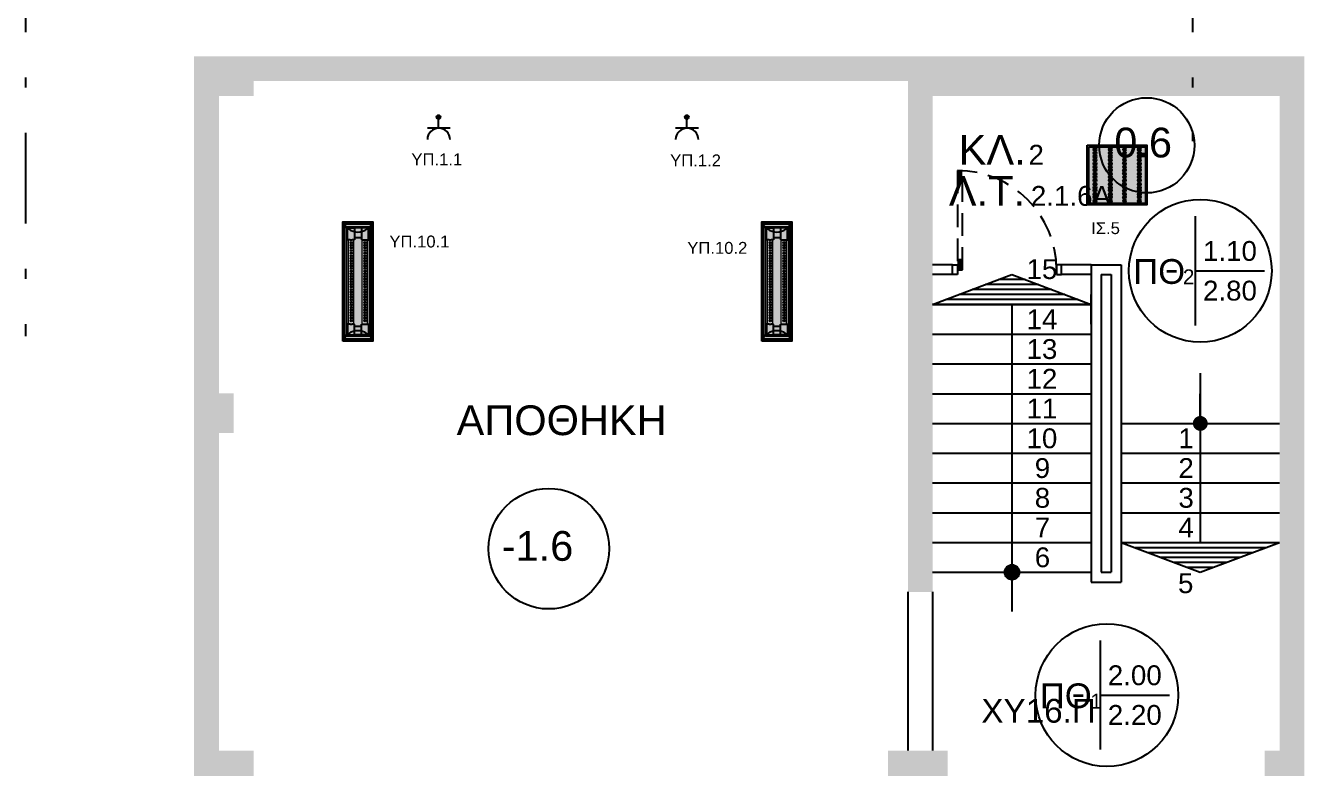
# Model space of a CAD drawing. Header units: metres. Extents: x 0 to 132, y -109 to 310.
# Drawn here: x 20.32 to 33.22, y -50.95 to -43.46 of the extents above; entities that cross this region are included whole.
import ezdxf
from ezdxf.enums import TextEntityAlignment as Align

# ---------------------------------------------------------------- set-up
doc = ezdxf.new("R2010")
doc.units = ezdxf.units.M
doc.header["$LTSCALE"] = 0.036
doc.linetypes.add('DASHDOTX2', pattern=[50.8, 25.4, -12.7, 0, -12.7])
doc.linetypes.add('HIDDEN', pattern=[9.525, 6.35, -3.175])
doc.layers.get('0').update_dxf_attribs({"color": 252})
for name, color, linetype in [('arxitektonika', 254, 'Continuous'), ('electext', 20, 'Continuous'), ('HLEK-SYMBOL', 3, 'Continuous'), ('HLEK_FL001_SYMBOLS', 230, 'Continuous'), ('mihanologika text', 20, 'Continuous'), ('Parathira', 252, 'Continuous')]:
    doc.layers.add(name, color=color, linetype=linetype)
doc.styles.add('COMU-N', font='arial.ttf')
doc.styles.get("Standard").update_dxf_attribs({"font": 'arial.ttf'})

# ---------------------------------------------------------------- blocks, each defined once
blk = doc.blocks.new('A$C5A466209')
at = {"layer": 'Parathira', "linetype": 'HIDDEN'}
for p, q in [((0.05, 1.05), (0.05, 0.05)), ((0.06, 0.95), (0.06, 1.05)), ((0.07, 0.95), (0.07, 1.05)), ((0.08, 0.95), (0.08, 1.05)), ((0.09, 0.95), (0.09, 1.049)), ((0.1, 0.05), (0.1, 1.049)), ((0.1, 0.95), (0.05, 0.95)), ((0.1, 0.15), (0.05, 0.15)), ((0.06, 0.05), (0.06, 0.15)), ((0.07, 0.05), (0.07, 0.15)), ((0.08, 0.05), (0.08, 0.15)), ((0.09, 0.05), (0.09, 0.15)), ((0, 0.1), (0.05, 0.1)), ((0.05, 0), (0, 0)), ((0.05, 0.1), (0.05, 0)), ((0.05, 0.05), (0.1, 0.05)), ((1.1, 0.1), (1.05, 0.1)), ((1.05, 0.1), (1.05, 0)), ((1.05, 0), (1.1, 0))]:
    blk.add_line(p, q, dxfattribs=at)
blk.add_arc((0.05, 0.05), 1, 0, 90, dxfattribs=at)
blk = doc.blocks.new('gJ6_a14')
at = {"linetype": 'Continuous'}
for p, q in [((-0.1176, 0.1119), (0.113, 0.1119)), ((0, 0.1119), (0, 0))]:
    blk.add_line(p, q, dxfattribs=at)
blk.add_arc((-0.0023, 0.2279), 0.1153, 180, 358.95657, dxfattribs=at)
blk = doc.blocks.new('*X789')
at = {"color": 0}
for p, q in [((15.598, 2.587), (15.737, 2.727)), ((15.598, 2.622), (15.702, 2.727)), ((15.601, 2.607), (15.609, 2.616)), ((15.604, 2.646), (15.605, 2.647)), ((15.605, 2.559), (15.765, 2.719)), ((15.605, 2.577), (15.614, 2.585)), ((15.609, 2.652), (15.618, 2.66)), ((15.611, 2.547), (15.618, 2.554)), ((15.614, 2.621), (15.623, 2.63)), ((15.617, 2.536), (15.789, 2.707)), ((15.618, 2.59), (15.627, 2.599)), ((15.623, 2.665), (15.631, 2.674)), ((15.623, 2.559), (15.631, 2.568)), ((15.627, 2.634), (15.636, 2.643)), ((15.627, 2.528), (15.636, 2.537)), ((15.631, 2.603), (15.64, 2.612)), ((15.633, 2.516), (15.808, 2.691)), ((15.636, 2.678), (15.645, 2.687)), ((15.636, 2.572), (15.645, 2.581)), ((15.64, 2.647), (15.649, 2.656)), ((15.64, 2.541), (15.649, 2.55)), ((15.645, 2.616), (15.654, 2.625)), ((15.645, 2.51), (15.654, 2.519)), ((15.649, 2.691), (15.658, 2.7)), ((15.649, 2.585), (15.658, 2.594)), ((15.653, 2.501), (15.824, 2.672)), ((15.654, 2.66), (15.662, 2.669)), ((15.654, 2.554), (15.662, 2.563)), ((15.658, 2.63), (15.667, 2.638)), ((15.658, 2.523), (15.667, 2.532)), ((15.662, 2.705), (15.671, 2.714)), ((15.662, 2.599), (15.671, 2.607)), ((15.664, 2.494), (15.671, 2.501)), ((15.667, 2.674), (15.676, 2.683)), ((15.667, 2.568), (15.676, 2.577)), ((15.671, 2.643), (15.68, 2.652)), ((15.671, 2.537), (15.68, 2.546)), ((15.676, 2.718), (15.678, 2.721)), ((15.676, 2.489), (15.836, 2.648)), ((15.676, 2.612), (15.685, 2.621)), ((15.676, 2.506), (15.685, 2.515)), ((15.68, 2.687), (15.689, 2.696)), ((15.68, 2.581), (15.689, 2.59)), ((15.685, 2.656), (15.693, 2.665)), ((15.685, 2.55), (15.693, 2.559)), ((15.689, 2.625), (15.698, 2.634)), ((15.689, 2.519), (15.698, 2.528)), ((15.693, 2.7), (15.702, 2.709)), ((15.693, 2.594), (15.702, 2.603)), ((15.693, 2.488), (15.702, 2.497)), ((15.698, 2.669), (15.707, 2.678)), ((15.698, 2.563), (15.707, 2.572)), ((15.702, 2.638), (15.711, 2.647)), ((15.702, 2.532), (15.711, 2.541)), ((15.705, 2.482), (15.843, 2.62)), ((15.707, 2.714), (15.715, 2.722)), ((15.707, 2.607), (15.715, 2.616)), ((15.707, 2.501), (15.715, 2.51)), ((15.711, 2.683), (15.72, 2.691)), ((15.711, 2.577), (15.72, 2.585)), ((15.715, 2.652), (15.724, 2.66)), ((15.715, 2.546), (15.724, 2.554)), ((15.72, 2.727), (15.721, 2.728)), ((15.72, 2.621), (15.729, 2.63)), ((15.72, 2.515), (15.729, 2.523)), ((15.724, 2.696), (15.733, 2.705)), ((15.724, 2.59), (15.733, 2.599)), ((15.724, 2.484), (15.733, 2.493)), ((15.729, 2.665), (15.738, 2.674)), ((15.729, 2.559), (15.738, 2.568)), ((15.733, 2.634), (15.742, 2.643)), ((15.733, 2.528), (15.742, 2.537)), ((15.738, 2.709), (15.746, 2.718)), ((15.738, 2.603), (15.746, 2.612)), ((15.738, 2.497), (15.746, 2.506)), ((15.741, 2.482), (15.842, 2.584)), ((15.742, 2.678), (15.751, 2.687)), ((15.742, 2.572), (15.751, 2.581)), ((15.746, 2.647), (15.755, 2.656)), ((15.746, 2.541), (15.755, 2.55)), ((15.751, 2.722), (15.752, 2.724)), ((15.751, 2.616), (15.76, 2.625)), ((15.751, 2.51), (15.76, 2.519)), ((15.755, 2.691), (15.764, 2.7)), ((15.755, 2.585), (15.764, 2.594)), ((15.76, 2.66), (15.768, 2.669)), ((15.76, 2.554), (15.768, 2.563)), ((15.764, 2.63), (15.773, 2.638)), ((15.764, 2.523), (15.773, 2.532)), ((15.768, 2.705), (15.777, 2.714)), ((15.768, 2.599), (15.777, 2.607)), ((15.768, 2.493), (15.777, 2.501)), ((15.773, 2.674), (15.782, 2.683)), ((15.773, 2.568), (15.782, 2.577)), ((15.777, 2.643), (15.786, 2.652)), ((15.777, 2.537), (15.786, 2.546)), ((15.782, 2.612), (15.791, 2.621)), ((15.782, 2.506), (15.791, 2.515)), ((15.786, 2.687), (15.795, 2.696)), ((15.786, 2.581), (15.795, 2.59)), ((15.791, 2.656), (15.799, 2.665)), ((15.791, 2.55), (15.799, 2.559)), ((15.795, 2.625), (15.804, 2.634)), ((15.795, 2.519), (15.804, 2.528)), ((15.799, 2.594), (15.808, 2.603)), ((15.804, 2.669), (15.813, 2.678)), ((15.804, 2.563), (15.813, 2.572)), ((15.808, 2.638), (15.817, 2.647)), ((15.808, 2.532), (15.817, 2.541)), ((15.813, 2.607), (15.822, 2.616)), ((15.817, 2.577), (15.826, 2.585)), ((15.822, 2.652), (15.83, 2.66)), ((15.822, 2.546), (15.83, 2.554)), ((15.826, 2.621), (15.835, 2.63)), ((15.83, 2.59), (15.839, 2.599)), ((15.835, 2.559), (15.835, 2.56)), ((15.839, 2.634), (15.84, 2.635)), ((15.844, 2.603), (15.844, 2.603))]:
    blk.add_line(p, q, dxfattribs=at)
blk = doc.blocks.new('GJ6_A78')
at = {"layer": 'HLEK-SYMBOL', "color": 0, "linetype": 'Continuous'}
blk.add_circle((0, 0), 0.0989, dxfattribs=at)
at = {"layer": 'HLEK-SYMBOL', "color": 0, "xscale": 0.8, "yscale": 0.8, "zscale": 0.8}
blk.add_blockref('*X789', (-12.576, -2.084), dxfattribs=at)
blk = doc.blocks.new('priza')
at = {"layer": 'HLEK_FL001_SYMBOLS', "xscale": 0.1951472641207488, "yscale": 0.1951472641207488, "zscale": 0.1951472641207488}
blk.add_blockref('GJ6_A78', (87.4, -100.495), dxfattribs=at)
at = {"layer": 'HLEK_FL001_SYMBOLS', "rotation": 180}
blk.add_blockref('gJ6_a14', (87.4, -100.495), dxfattribs=at)
blk = doc.blocks.new('led stegano orofis 2x32W 1200x300mm')
at = {"layer": 'HLEK_FL001_SYMBOLS', "linetype": 'Continuous', "lineweight": 0}
h = blk.add_hatch(color=150, dxfattribs=at)
h.dxf.hatch_style = 1
h.paths.add_polyline_path([(45.096, 60.142), (45.096, 59.842), (46.298, 59.842), (46.298, 60.142)])
h.paths.add_polyline_path([(46.278, 60.122), (46.278, 59.862), (45.116, 59.862), (45.116, 60.122)], flags=16)
h.paths.add_polyline_path([(46.252, 60.102), (46.252, 59.878), (45.143, 59.878), (45.143, 60.102)], flags=0)
h = blk.add_hatch(color=256, dxfattribs=at)
h.dxf.hatch_style = 1
h.paths.add_polyline_path([(45.116, 60.122), (45.116, 59.862), (46.278, 59.862), (46.278, 60.122)])
h.paths.add_polyline_path([(46.252, 60.102), (46.252, 59.878), (45.143, 59.878), (45.143, 60.102)], flags=16)
h = blk.add_hatch(color=11, dxfattribs=at)
h.dxf.hatch_style = 1
h.paths.add_polyline_path([(45.143, 60.102), (45.143, 59.878), (46.252, 59.878), (46.252, 60.102)])
h = blk.add_hatch(color=140, dxfattribs=at)
h.dxf.hatch_style = 1
h.paths.add_polyline_path([(45.312, 60.058, 1), (45.29, 60.058, 1)])
h = blk.add_hatch(color=140, dxfattribs=at)
h.dxf.hatch_style = 1
h.paths.add_polyline_path([(45.339, 60.058, 1), (45.317, 60.058, 1)])
h = blk.add_hatch(color=140, dxfattribs=at)
h.dxf.hatch_style = 1
h.paths.add_polyline_path([(45.366, 60.058, 1), (45.344, 60.058, 1)])
h = blk.add_hatch(color=140, dxfattribs=at)
h.dxf.hatch_style = 1
h.paths.add_polyline_path([(45.392, 60.058, 1), (45.37, 60.058, 1)])
h = blk.add_hatch(color=140, dxfattribs=at)
h.dxf.hatch_style = 1
h.paths.add_polyline_path([(45.419, 60.058, 1), (45.397, 60.058, 1)])
h = blk.add_hatch(color=140, dxfattribs=at)
h.dxf.hatch_style = 1
h.paths.add_polyline_path([(45.445, 60.058, 1), (45.423, 60.058, 1)])
h = blk.add_hatch(color=140, dxfattribs=at)
h.dxf.hatch_style = 1
h.paths.add_polyline_path([(45.471, 60.058, 1), (45.449, 60.058, 1)])
h = blk.add_hatch(color=140, dxfattribs=at)
h.dxf.hatch_style = 1
h.paths.add_polyline_path([(45.496, 60.058, 1), (45.474, 60.058, 1)])
h = blk.add_hatch(color=140, dxfattribs=at)
h.dxf.hatch_style = 1
h.paths.add_polyline_path([(45.523, 60.058, 1), (45.501, 60.058, 1)])
h = blk.add_hatch(color=140, dxfattribs=at)
h.dxf.hatch_style = 1
h.paths.add_polyline_path([(45.55, 60.058, 1), (45.528, 60.058, 1)])
h = blk.add_hatch(color=140, dxfattribs=at)
h.dxf.hatch_style = 1
h.paths.add_polyline_path([(45.576, 60.058, 1), (45.554, 60.058, 1)])
h = blk.add_hatch(color=140, dxfattribs=at)
h.dxf.hatch_style = 1
h.paths.add_polyline_path([(45.601, 60.058, 1), (45.579, 60.058, 1)])
h = blk.add_hatch(color=140, dxfattribs=at)
h.dxf.hatch_style = 1
h.paths.add_polyline_path([(45.626, 60.058, 1), (45.604, 60.058, 1)])
h = blk.add_hatch(color=140, dxfattribs=at)
h.dxf.hatch_style = 1
h.paths.add_polyline_path([(45.653, 60.058, 1), (45.631, 60.058, 1)])
h = blk.add_hatch(color=140, dxfattribs=at)
h.dxf.hatch_style = 1
h.paths.add_polyline_path([(45.679, 60.058, 1), (45.657, 60.058, 1)])
h = blk.add_hatch(color=140, dxfattribs=at)
h.dxf.hatch_style = 1
h.paths.add_polyline_path([(45.706, 60.058, 1), (45.684, 60.058, 1)])
h = blk.add_hatch(color=140, dxfattribs=at)
h.dxf.hatch_style = 1
h.paths.add_polyline_path([(45.732, 60.058, 1), (45.71, 60.058, 1)])
h = blk.add_hatch(color=140, dxfattribs=at)
h.dxf.hatch_style = 1
h.paths.add_polyline_path([(45.759, 60.058, 1), (45.737, 60.058, 1)])
h = blk.add_hatch(color=140, dxfattribs=at)
h.dxf.hatch_style = 1
h.paths.add_polyline_path([(45.785, 60.058, 1), (45.763, 60.058, 1)])
h = blk.add_hatch(color=140, dxfattribs=at)
h.dxf.hatch_style = 1
h.paths.add_polyline_path([(45.811, 60.058, 1), (45.789, 60.058, 1)])
h = blk.add_hatch(color=140, dxfattribs=at)
h.dxf.hatch_style = 1
h.paths.add_polyline_path([(45.838, 60.058, 1), (45.816, 60.058, 1)])
h = blk.add_hatch(color=140, dxfattribs=at)
h.dxf.hatch_style = 1
h.paths.add_polyline_path([(45.863, 60.058, 1), (45.841, 60.058, 1)])
h = blk.add_hatch(color=140, dxfattribs=at)
h.dxf.hatch_style = 1
h.paths.add_polyline_path([(45.888, 60.058, 1), (45.866, 60.058, 1)])
h = blk.add_hatch(color=140, dxfattribs=at)
h.dxf.hatch_style = 1
h.paths.add_polyline_path([(45.914, 60.058, 1), (45.892, 60.058, 1)])
h = blk.add_hatch(color=140, dxfattribs=at)
h.dxf.hatch_style = 1
h.paths.add_polyline_path([(45.941, 60.058, 1), (45.919, 60.058, 1)])
h = blk.add_hatch(color=140, dxfattribs=at)
h.dxf.hatch_style = 1
h.paths.add_polyline_path([(45.966, 60.058, 1), (45.945, 60.058, 1)])
h = blk.add_hatch(color=140, dxfattribs=at)
h.dxf.hatch_style = 1
h.paths.add_polyline_path([(45.993, 60.058, 1), (45.971, 60.058, 1)])
h = blk.add_hatch(color=140, dxfattribs=at)
h.dxf.hatch_style = 1
h.paths.add_polyline_path([(46.019, 60.058, 1), (45.997, 60.058, 1)])
h = blk.add_hatch(color=140, dxfattribs=at)
h.dxf.hatch_style = 1
h.paths.add_polyline_path([(46.046, 60.058, 1), (46.024, 60.058, 1)])
h = blk.add_hatch(color=140, dxfattribs=at)
h.dxf.hatch_style = 1
h.paths.add_polyline_path([(46.072, 60.058, 1), (46.05, 60.058, 1)])
h = blk.add_hatch(color=140, dxfattribs=at)
h.dxf.hatch_style = 1
h.paths.add_polyline_path([(46.098, 60.058, 1), (46.076, 60.058, 1)])
h = blk.add_hatch(color=140, dxfattribs=at)
h.dxf.hatch_style = 1
h.paths.add_polyline_path([(45.312, 59.92, 1), (45.29, 59.92, 1)])
h = blk.add_hatch(color=140, dxfattribs=at)
h.dxf.hatch_style = 1
h.paths.add_polyline_path([(45.339, 59.92, 1), (45.317, 59.92, 1)])
h = blk.add_hatch(color=140, dxfattribs=at)
h.dxf.hatch_style = 1
h.paths.add_polyline_path([(45.366, 59.92, 1), (45.344, 59.92, 1)])
h = blk.add_hatch(color=140, dxfattribs=at)
h.dxf.hatch_style = 1
h.paths.add_polyline_path([(45.392, 59.92, 1), (45.37, 59.92, 1)])
h = blk.add_hatch(color=140, dxfattribs=at)
h.dxf.hatch_style = 1
h.paths.add_polyline_path([(45.419, 59.92, 1), (45.397, 59.92, 1)])
h = blk.add_hatch(color=140, dxfattribs=at)
h.dxf.hatch_style = 1
h.paths.add_polyline_path([(45.445, 59.92, 1), (45.423, 59.92, 1)])
h = blk.add_hatch(color=140, dxfattribs=at)
h.dxf.hatch_style = 1
h.paths.add_polyline_path([(45.471, 59.92, 1), (45.449, 59.92, 1)])
h = blk.add_hatch(color=140, dxfattribs=at)
h.dxf.hatch_style = 1
h.paths.add_polyline_path([(45.496, 59.92, 1), (45.474, 59.92, 1)])
h = blk.add_hatch(color=140, dxfattribs=at)
h.dxf.hatch_style = 1
h.paths.add_polyline_path([(45.523, 59.92, 1), (45.501, 59.92, 1)])
h = blk.add_hatch(color=140, dxfattribs=at)
h.dxf.hatch_style = 1
h.paths.add_polyline_path([(45.55, 59.92, 1), (45.528, 59.92, 1)])
h = blk.add_hatch(color=140, dxfattribs=at)
h.dxf.hatch_style = 1
h.paths.add_polyline_path([(45.576, 59.92, 1), (45.554, 59.92, 1)])
h = blk.add_hatch(color=140, dxfattribs=at)
h.dxf.hatch_style = 1
h.paths.add_polyline_path([(45.601, 59.92, 1), (45.579, 59.92, 1)])
h = blk.add_hatch(color=140, dxfattribs=at)
h.dxf.hatch_style = 1
h.paths.add_polyline_path([(45.626, 59.92, 1), (45.604, 59.92, 1)])
h = blk.add_hatch(color=140, dxfattribs=at)
h.dxf.hatch_style = 1
h.paths.add_polyline_path([(45.653, 59.92, 1), (45.631, 59.92, 1)])
h = blk.add_hatch(color=140, dxfattribs=at)
h.dxf.hatch_style = 1
h.paths.add_polyline_path([(45.679, 59.92, 1), (45.657, 59.92, 1)])
h = blk.add_hatch(color=140, dxfattribs=at)
h.dxf.hatch_style = 1
h.paths.add_polyline_path([(45.706, 59.92, 1), (45.684, 59.92, 1)])
h = blk.add_hatch(color=140, dxfattribs=at)
h.dxf.hatch_style = 1
h.paths.add_polyline_path([(45.732, 59.92, 1), (45.71, 59.92, 1)])
h = blk.add_hatch(color=140, dxfattribs=at)
h.dxf.hatch_style = 1
h.paths.add_polyline_path([(45.759, 59.92, 1), (45.737, 59.92, 1)])
h = blk.add_hatch(color=140, dxfattribs=at)
h.dxf.hatch_style = 1
h.paths.add_polyline_path([(45.785, 59.92, 1), (45.763, 59.92, 1)])
h = blk.add_hatch(color=140, dxfattribs=at)
h.dxf.hatch_style = 1
h.paths.add_polyline_path([(45.811, 59.92, 1), (45.789, 59.92, 1)])
h = blk.add_hatch(color=140, dxfattribs=at)
h.dxf.hatch_style = 1
h.paths.add_polyline_path([(45.838, 59.92, 1), (45.816, 59.92, 1)])
h = blk.add_hatch(color=140, dxfattribs=at)
h.dxf.hatch_style = 1
h.paths.add_polyline_path([(45.863, 59.92, 1), (45.841, 59.92, 1)])
h = blk.add_hatch(color=140, dxfattribs=at)
h.dxf.hatch_style = 1
h.paths.add_polyline_path([(45.888, 59.92, 1), (45.866, 59.92, 1)])
h = blk.add_hatch(color=140, dxfattribs=at)
h.dxf.hatch_style = 1
h.paths.add_polyline_path([(45.914, 59.92, 1), (45.892, 59.92, 1)])
h = blk.add_hatch(color=140, dxfattribs=at)
h.dxf.hatch_style = 1
h.paths.add_polyline_path([(45.941, 59.92, 1), (45.919, 59.92, 1)])
h = blk.add_hatch(color=140, dxfattribs=at)
h.dxf.hatch_style = 1
h.paths.add_polyline_path([(45.966, 59.92, 1), (45.945, 59.92, 1)])
h = blk.add_hatch(color=140, dxfattribs=at)
h.dxf.hatch_style = 1
h.paths.add_polyline_path([(45.993, 59.92, 1), (45.971, 59.92, 1)])
h = blk.add_hatch(color=140, dxfattribs=at)
h.dxf.hatch_style = 1
h.paths.add_polyline_path([(46.019, 59.92, 1), (45.997, 59.92, 1)])
h = blk.add_hatch(color=140, dxfattribs=at)
h.dxf.hatch_style = 1
h.paths.add_polyline_path([(46.046, 59.92, 1), (46.024, 59.92, 1)])
h = blk.add_hatch(color=140, dxfattribs=at)
h.dxf.hatch_style = 1
h.paths.add_polyline_path([(46.072, 59.92, 1), (46.05, 59.92, 1)])
h = blk.add_hatch(color=140, dxfattribs=at)
h.dxf.hatch_style = 1
h.paths.add_polyline_path([(46.098, 59.92, 1), (46.076, 59.92, 1)])
at = {"layer": 'HLEK_FL001_SYMBOLS'}
for p, q in [((45.265, 60.095), (45.157, 60.095)), ((45.157, 60.095), (45.157, 60.025)), ((45.157, 60.025), (45.265, 60.025)), ((45.157, 59.955), (45.157, 60.025)), ((45.247, 60.025), (45.247, 59.955)), ((45.265, 60.07), (45.265, 60.095)), ((45.265, 60.07), (45.265, 60.05)), ((45.265, 60.025), (45.265, 60.05)), ((46.117, 60.095), (46.237, 60.095)), ((46.117, 60.07), (46.117, 60.095)), ((46.117, 60.07), (46.117, 60.05)), ((46.117, 60.025), (46.117, 60.05)), ((46.237, 60.025), (46.117, 60.025)), ((46.139, 60.025), (46.139, 59.955)), ((46.237, 60.095), (46.237, 60.025)), ((46.237, 59.955), (46.237, 60.025)), ((45.157, 59.885), (45.157, 59.955)), ((45.157, 59.955), (45.265, 59.955)), ((45.265, 59.885), (45.157, 59.885)), ((45.265, 59.955), (45.265, 59.93)), ((45.265, 59.93), (45.265, 59.91)), ((45.265, 59.91), (45.265, 59.885)), ((46.117, 59.955), (46.117, 59.93)), ((46.237, 59.955), (46.117, 59.955)), ((46.117, 59.93), (46.117, 59.91)), ((46.117, 59.91), (46.117, 59.885)), ((46.117, 59.885), (46.237, 59.885)), ((46.237, 59.885), (46.237, 59.955))]:
    blk.add_line(p, q, dxfattribs=at)
at = {"layer": 'HLEK_FL001_SYMBOLS', "linetype": 'Continuous', "lineweight": 0}
for p, q in [((45.265, 60.086), (46.117, 60.086)), ((45.265, 60.033), (46.117, 60.033)), ((45.265, 59.947), (46.117, 59.947)), ((45.265, 59.894), (46.117, 59.894))]:
    blk.add_line(p, q, dxfattribs=at)
at = {"layer": 'HLEK_FL001_SYMBOLS'}
for points in [[(45.096, 60.142), (46.298, 60.142), (46.298, 59.842), (45.096, 59.842)], [(45.116, 60.122), (46.278, 60.122), (46.278, 59.862), (45.116, 59.862)]]:
    blk.add_lwpolyline(points, close=True, dxfattribs=at)
at = {"layer": 'HLEK_FL001_SYMBOLS', "linetype": 'Continuous', "lineweight": 0}
blk.add_lwpolyline([(45.143, 60.102), (46.252, 60.102), (46.252, 59.878), (45.143, 59.878)], close=True, dxfattribs=at)
for centre in [(45.301, 60.058), (45.328, 60.058), (45.355, 60.058), (45.381, 60.058), (45.408, 60.058), (45.434, 60.058), (45.46, 60.058), (45.485, 60.058), (45.512, 60.058), (45.539, 60.058), (45.565, 60.058), (45.59, 60.058), (45.615, 60.058), (45.642, 60.058), (45.668, 60.058), (45.695, 60.058), (45.721, 60.058), (45.748, 60.058), (45.774, 60.058), (45.8, 60.058), (45.827, 60.058), (45.852, 60.058), (45.877, 60.058), (45.903, 60.058), (45.93, 60.058), (45.955, 60.058), (45.982, 60.058), (46.008, 60.058), (46.035, 60.058), (46.061, 60.058), (46.087, 60.058), (45.301, 59.92), (45.328, 59.92), (45.355, 59.92), (45.381, 59.92), (45.408, 59.92), (45.434, 59.92), (45.46, 59.92), (45.485, 59.92), (45.512, 59.92), (45.539, 59.92), (45.565, 59.92), (45.59, 59.92), (45.615, 59.92), (45.642, 59.92), (45.668, 59.92), (45.695, 59.92), (45.721, 59.92), (45.748, 59.92), (45.774, 59.92), (45.8, 59.92), (45.827, 59.92), (45.852, 59.92), (45.877, 59.92), (45.903, 59.92), (45.93, 59.92), (45.955, 59.92), (45.982, 59.92), (46.008, 59.92), (46.035, 59.92), (46.061, 59.92), (46.087, 59.92)]:
    blk.add_circle(centre, 0.011, dxfattribs=at)
at = {"layer": 'HLEK_FL001_SYMBOLS'}
for centre, start, end in [((45.039, 59.992), 290.9764, 69.0236), ((46.356, 59.992), 110.9764, 249.0236)]:
    blk.add_arc(centre, 0.161, start, end, dxfattribs=at)
blk = doc.blocks.new('panel led 4x16W 60x60cm acrylic')
at = {"layer": 'HLEK_FL001_SYMBOLS', "linetype": 'Continuous', "lineweight": 0}
h = blk.add_hatch(color=201, dxfattribs=at)
h.dxf.hatch_style = 1
h.paths.add_polyline_path([(45.418, 65.558), (45.418, 64.986), (45.99, 64.986), (45.99, 65.558)])
h.paths.add_polyline_path([(45.621, 65.355, -1), (45.651, 65.355, -1)], flags=16)
h.paths.add_polyline_path([(45.621, 65.39, -1), (45.651, 65.39, -1)], flags=16)
h.paths.add_polyline_path([(45.794, 65.355, -1), (45.764, 65.355, -1)], flags=16)
h.paths.add_polyline_path([(45.764, 65.39, -1), (45.794, 65.39, -1)], flags=16)
h.paths.add_polyline_path([(45.651, 65.32, -1), (45.621, 65.32, -1)], flags=16)
h.paths.add_polyline_path([(45.794, 65.32, -1), (45.764, 65.32, -1)], flags=16)
h.paths.add_polyline_path([(45.621, 65.425, -1), (45.651, 65.425, -1)], flags=16)
h.paths.add_polyline_path([(45.764, 65.425, -1), (45.794, 65.425, -1)], flags=16)
h.paths.add_polyline_path([(45.651, 65.286, -1), (45.621, 65.286, -1)], flags=16)
h.paths.add_polyline_path([(45.794, 65.286, -1), (45.764, 65.286, -1)], flags=16)
h.paths.add_polyline_path([(45.621, 65.459, -1), (45.651, 65.459, -1)], flags=16)
h.paths.add_polyline_path([(45.764, 65.459, -1), (45.794, 65.459, -1)], flags=16)
h.paths.add_polyline_path([(45.651, 65.251, -1), (45.621, 65.251, -1)], flags=16)
h.paths.add_polyline_path([(45.794, 65.251, -1), (45.764, 65.251, -1)], flags=16)
h.paths.add_polyline_path([(45.621, 65.494, -1), (45.651, 65.494, -1)], flags=16)
h.paths.add_polyline_path([(45.764, 65.494, -1), (45.794, 65.494, -1)], flags=16)
h.paths.add_polyline_path([(45.651, 65.216, -1), (45.621, 65.216, -1)], flags=16)
h.paths.add_polyline_path([(45.794, 65.216, -1), (45.764, 65.216, -1)], flags=16)
h.paths.add_polyline_path([(45.621, 65.531, -1), (45.651, 65.531, -1)], flags=16)
h.paths.add_polyline_path([(45.764, 65.531, -1), (45.794, 65.531, -1)], flags=16)
h.paths.add_polyline_path([(45.651, 65.182, -1), (45.621, 65.182, -1)], flags=16)
h.paths.add_polyline_path([(45.794, 65.182, -1), (45.764, 65.182, -1)], flags=16)
h.paths.add_polyline_path([(45.467, 65.355, -1), (45.497, 65.355, -1)], flags=16)
h.paths.add_polyline_path([(45.467, 65.39, -1), (45.497, 65.39, -1)], flags=16)
h.paths.add_polyline_path([(45.497, 65.32, -1), (45.467, 65.32, -1)], flags=16)
h.paths.add_polyline_path([(45.651, 65.148, -1), (45.621, 65.148, -1)], flags=16)
h.paths.add_polyline_path([(45.944, 65.355, -1), (45.914, 65.355, -1)], flags=16)
h.paths.add_polyline_path([(45.944, 65.39, -1), (45.914, 65.39, -1)], flags=16)
h.paths.add_polyline_path([(45.794, 65.148, -1), (45.764, 65.148, -1)], flags=16)
h.paths.add_polyline_path([(45.467, 65.425, -1), (45.497, 65.425, -1)], flags=16)
h.paths.add_polyline_path([(45.944, 65.32, -1), (45.914, 65.32, -1)], flags=16)
h.paths.add_polyline_path([(45.497, 65.286, -1), (45.467, 65.286, -1)], flags=16)
h.paths.add_polyline_path([(45.914, 65.425, -1), (45.944, 65.425, -1)], flags=16)
h.paths.add_polyline_path([(45.944, 65.286, -1), (45.914, 65.286, -1)], flags=16)
h.paths.add_polyline_path([(45.467, 65.459, -1), (45.497, 65.459, -1)], flags=16)
h.paths.add_polyline_path([(45.914, 65.459, -1), (45.944, 65.459, -1)], flags=16)
h.paths.add_polyline_path([(45.497, 65.251, -1), (45.467, 65.251, -1)], flags=16)
h.paths.add_polyline_path([(45.944, 65.251, -1), (45.914, 65.251, -1)], flags=16)
h.paths.add_polyline_path([(45.467, 65.494, -1), (45.497, 65.494, -1)], flags=16)
h.paths.add_polyline_path([(45.651, 65.115, -1), (45.621, 65.115, -1)], flags=16)
h.paths.add_polyline_path([(45.794, 65.115, -1), (45.764, 65.115, -1)], flags=16)
h.paths.add_polyline_path([(45.914, 65.494, -1), (45.944, 65.494, -1)], flags=16)
h.paths.add_polyline_path([(45.497, 65.216, -1), (45.467, 65.216, -1)], flags=16)
h.paths.add_polyline_path([(45.944, 65.216, -1), (45.914, 65.216, -1)], flags=16)
h.paths.add_polyline_path([(45.467, 65.531, -1), (45.497, 65.531, -1)], flags=16)
h.paths.add_polyline_path([(45.914, 65.531, -1), (45.944, 65.531, -1)], flags=16)
h.paths.add_polyline_path([(45.497, 65.182, -1), (45.467, 65.182, -1)], flags=16)
h.paths.add_polyline_path([(45.944, 65.182, -1), (45.914, 65.182, -1)], flags=16)
h.paths.add_polyline_path([(45.651, 65.081, -1), (45.621, 65.081, -1)], flags=16)
h.paths.add_polyline_path([(45.794, 65.081, -1), (45.764, 65.081, -1)], flags=16)
h.paths.add_polyline_path([(45.497, 65.148, -1), (45.467, 65.148, -1)], flags=16)
h.paths.add_polyline_path([(45.944, 65.148, -1), (45.914, 65.148, -1)], flags=16)
h.paths.add_polyline_path([(45.651, 65.048, -1), (45.621, 65.048, -1)], flags=16)
h.paths.add_polyline_path([(45.794, 65.048, -1), (45.764, 65.048, -1)], flags=16)
h.paths.add_polyline_path([(45.497, 65.115, -1), (45.467, 65.115, -1)], flags=16)
h.paths.add_polyline_path([(45.944, 65.115, -1), (45.914, 65.115, -1)], flags=16)
h.paths.add_polyline_path([(45.651, 65.013, -1), (45.621, 65.013, -1)], flags=16)
h.paths.add_polyline_path([(45.497, 65.081, -1), (45.467, 65.081, -1)], flags=16)
h.paths.add_polyline_path([(45.794, 65.013, -1), (45.764, 65.013, -1)], flags=16)
h.paths.add_polyline_path([(45.944, 65.081, -1), (45.914, 65.081, -1)], flags=16)
h.paths.add_polyline_path([(45.497, 65.048, -1), (45.467, 65.048, -1)], flags=16)
h.paths.add_polyline_path([(45.944, 65.048, -1), (45.914, 65.048, -1)], flags=16)
h.paths.add_polyline_path([(45.497, 65.013, -1), (45.467, 65.013, -1)], flags=16)
h.paths.add_polyline_path([(45.944, 65.013, -1), (45.914, 65.013, -1)], flags=16)
h = blk.add_hatch(color=11, dxfattribs=at)
h.dxf.hatch_style = 1
h.paths.add_polyline_path([(45.497, 65.531, 1), (45.467, 65.531, 1)])
h = blk.add_hatch(color=11, dxfattribs=at)
h.dxf.hatch_style = 1
h.paths.add_polyline_path([(45.651, 65.531, 1), (45.621, 65.531, 1)])
h = blk.add_hatch(color=11, dxfattribs=at)
h.dxf.hatch_style = 1
h.paths.add_polyline_path([(45.794, 65.531, 1), (45.764, 65.531, 1)])
h = blk.add_hatch(color=11, dxfattribs=at)
h.dxf.hatch_style = 1
h.paths.add_polyline_path([(45.944, 65.531, 1), (45.914, 65.531, 1)])
h = blk.add_hatch(color=11, dxfattribs=at)
h.dxf.hatch_style = 1
h.paths.add_polyline_path([(45.497, 65.494, 1), (45.467, 65.494, 1)])
h = blk.add_hatch(color=11, dxfattribs=at)
h.dxf.hatch_style = 1
h.paths.add_polyline_path([(45.497, 65.459, 1), (45.467, 65.459, 1)])
h = blk.add_hatch(color=11, dxfattribs=at)
h.dxf.hatch_style = 1
h.paths.add_polyline_path([(45.497, 65.425, 1), (45.467, 65.425, 1)])
h = blk.add_hatch(color=11, dxfattribs=at)
h.dxf.hatch_style = 1
h.paths.add_polyline_path([(45.497, 65.39, 1), (45.467, 65.39, 1)])
h = blk.add_hatch(color=11, dxfattribs=at)
h.dxf.hatch_style = 1
h.paths.add_polyline_path([(45.651, 65.494, 1), (45.621, 65.494, 1)])
h = blk.add_hatch(color=11, dxfattribs=at)
h.dxf.hatch_style = 1
h.paths.add_polyline_path([(45.651, 65.459, 1), (45.621, 65.459, 1)])
h = blk.add_hatch(color=11, dxfattribs=at)
h.dxf.hatch_style = 1
h.paths.add_polyline_path([(45.651, 65.425, 1), (45.621, 65.425, 1)])
h = blk.add_hatch(color=11, dxfattribs=at)
h.dxf.hatch_style = 1
h.paths.add_polyline_path([(45.651, 65.39, 1), (45.621, 65.39, 1)])
h = blk.add_hatch(color=11, dxfattribs=at)
h.dxf.hatch_style = 1
h.paths.add_polyline_path([(45.794, 65.494, 1), (45.764, 65.494, 1)])
h = blk.add_hatch(color=11, dxfattribs=at)
h.dxf.hatch_style = 1
h.paths.add_polyline_path([(45.794, 65.459, 1), (45.764, 65.459, 1)])
h = blk.add_hatch(color=11, dxfattribs=at)
h.dxf.hatch_style = 1
h.paths.add_polyline_path([(45.794, 65.425, 1), (45.764, 65.425, 1)])
h = blk.add_hatch(color=11, dxfattribs=at)
h.dxf.hatch_style = 1
h.paths.add_polyline_path([(45.794, 65.39, 1), (45.764, 65.39, 1)])
h = blk.add_hatch(color=11, dxfattribs=at)
h.dxf.hatch_style = 1
h.paths.add_polyline_path([(45.944, 65.494, 1), (45.914, 65.494, 1)])
h = blk.add_hatch(color=11, dxfattribs=at)
h.dxf.hatch_style = 1
h.paths.add_polyline_path([(45.944, 65.459, 1), (45.914, 65.459, 1)])
h = blk.add_hatch(color=11, dxfattribs=at)
h.dxf.hatch_style = 1
h.paths.add_polyline_path([(45.944, 65.425, 1), (45.914, 65.425, 1)])
h = blk.add_hatch(color=11, dxfattribs=at)
h.dxf.hatch_style = 1
h.paths.add_polyline_path([(45.944, 65.39, 1), (45.914, 65.39, 1)])
h = blk.add_hatch(color=11, dxfattribs=at)
h.dxf.hatch_style = 1
h.paths.add_polyline_path([(45.497, 65.355, 1), (45.467, 65.355, 1)])
h = blk.add_hatch(color=11, dxfattribs=at)
h.dxf.hatch_style = 1
h.paths.add_polyline_path([(45.497, 65.32, 1), (45.467, 65.32, 1)])
h = blk.add_hatch(color=11, dxfattribs=at)
h.dxf.hatch_style = 1
h.paths.add_polyline_path([(45.497, 65.286, 1), (45.467, 65.286, 1)])
h = blk.add_hatch(color=11, dxfattribs=at)
h.dxf.hatch_style = 1
h.paths.add_polyline_path([(45.651, 65.355, 1), (45.621, 65.355, 1)])
h = blk.add_hatch(color=11, dxfattribs=at)
h.dxf.hatch_style = 1
h.paths.add_polyline_path([(45.651, 65.32, 1), (45.621, 65.32, 1)])
h = blk.add_hatch(color=11, dxfattribs=at)
h.dxf.hatch_style = 1
h.paths.add_polyline_path([(45.651, 65.286, 1), (45.621, 65.286, 1)])
h = blk.add_hatch(color=11, dxfattribs=at)
h.dxf.hatch_style = 1
h.paths.add_polyline_path([(45.794, 65.355, 1), (45.764, 65.355, 1)])
h = blk.add_hatch(color=11, dxfattribs=at)
h.dxf.hatch_style = 1
h.paths.add_polyline_path([(45.794, 65.32, 1), (45.764, 65.32, 1)])
h = blk.add_hatch(color=11, dxfattribs=at)
h.dxf.hatch_style = 1
h.paths.add_polyline_path([(45.794, 65.286, 1), (45.764, 65.286, 1)])
h = blk.add_hatch(color=11, dxfattribs=at)
h.dxf.hatch_style = 1
h.paths.add_polyline_path([(45.944, 65.355, 1), (45.914, 65.355, 1)])
h = blk.add_hatch(color=11, dxfattribs=at)
h.dxf.hatch_style = 1
h.paths.add_polyline_path([(45.944, 65.32, 1), (45.914, 65.32, 1)])
h = blk.add_hatch(color=11, dxfattribs=at)
h.dxf.hatch_style = 1
h.paths.add_polyline_path([(45.944, 65.286, 1), (45.914, 65.286, 1)])
h = blk.add_hatch(color=11, dxfattribs=at)
h.dxf.hatch_style = 1
h.paths.add_polyline_path([(45.497, 65.251, 1), (45.467, 65.251, 1)])
h = blk.add_hatch(color=11, dxfattribs=at)
h.dxf.hatch_style = 1
h.paths.add_polyline_path([(45.497, 65.216, 1), (45.467, 65.216, 1)])
h = blk.add_hatch(color=11, dxfattribs=at)
h.dxf.hatch_style = 1
h.paths.add_polyline_path([(45.497, 65.182, 1), (45.467, 65.182, 1)])
h = blk.add_hatch(color=11, dxfattribs=at)
h.dxf.hatch_style = 1
h.paths.add_polyline_path([(45.497, 65.148, 1), (45.467, 65.148, 1)])
h = blk.add_hatch(color=11, dxfattribs=at)
h.dxf.hatch_style = 1
h.paths.add_polyline_path([(45.651, 65.251, 1), (45.621, 65.251, 1)])
h = blk.add_hatch(color=11, dxfattribs=at)
h.dxf.hatch_style = 1
h.paths.add_polyline_path([(45.651, 65.216, 1), (45.621, 65.216, 1)])
h = blk.add_hatch(color=11, dxfattribs=at)
h.dxf.hatch_style = 1
h.paths.add_polyline_path([(45.651, 65.182, 1), (45.621, 65.182, 1)])
h = blk.add_hatch(color=11, dxfattribs=at)
h.dxf.hatch_style = 1
h.paths.add_polyline_path([(45.651, 65.148, 1), (45.621, 65.148, 1)])
h = blk.add_hatch(color=11, dxfattribs=at)
h.dxf.hatch_style = 1
h.paths.add_polyline_path([(45.794, 65.251, 1), (45.764, 65.251, 1)])
h = blk.add_hatch(color=11, dxfattribs=at)
h.dxf.hatch_style = 1
h.paths.add_polyline_path([(45.794, 65.216, 1), (45.764, 65.216, 1)])
h = blk.add_hatch(color=11, dxfattribs=at)
h.dxf.hatch_style = 1
h.paths.add_polyline_path([(45.794, 65.182, 1), (45.764, 65.182, 1)])
h = blk.add_hatch(color=11, dxfattribs=at)
h.dxf.hatch_style = 1
h.paths.add_polyline_path([(45.794, 65.148, 1), (45.764, 65.148, 1)])
h = blk.add_hatch(color=11, dxfattribs=at)
h.dxf.hatch_style = 1
h.paths.add_polyline_path([(45.944, 65.251, 1), (45.914, 65.251, 1)])
h = blk.add_hatch(color=11, dxfattribs=at)
h.dxf.hatch_style = 1
h.paths.add_polyline_path([(45.944, 65.216, 1), (45.914, 65.216, 1)])
h = blk.add_hatch(color=11, dxfattribs=at)
h.dxf.hatch_style = 1
h.paths.add_polyline_path([(45.944, 65.182, 1), (45.914, 65.182, 1)])
h = blk.add_hatch(color=11, dxfattribs=at)
h.dxf.hatch_style = 1
h.paths.add_polyline_path([(45.944, 65.148, 1), (45.914, 65.148, 1)])
h = blk.add_hatch(color=11, dxfattribs=at)
h.dxf.hatch_style = 1
h.paths.add_polyline_path([(45.497, 65.115, 1), (45.467, 65.115, 1)])
h = blk.add_hatch(color=11, dxfattribs=at)
h.dxf.hatch_style = 1
h.paths.add_polyline_path([(45.497, 65.081, 1), (45.467, 65.081, 1)])
h = blk.add_hatch(color=11, dxfattribs=at)
h.dxf.hatch_style = 1
h.paths.add_polyline_path([(45.497, 65.048, 1), (45.467, 65.048, 1)])
h = blk.add_hatch(color=11, dxfattribs=at)
h.dxf.hatch_style = 1
h.paths.add_polyline_path([(45.497, 65.013, 1), (45.467, 65.013, 1)])
h = blk.add_hatch(color=11, dxfattribs=at)
h.dxf.hatch_style = 1
h.paths.add_polyline_path([(45.651, 65.115, 1), (45.621, 65.115, 1)])
h = blk.add_hatch(color=11, dxfattribs=at)
h.dxf.hatch_style = 1
h.paths.add_polyline_path([(45.651, 65.081, 1), (45.621, 65.081, 1)])
h = blk.add_hatch(color=11, dxfattribs=at)
h.dxf.hatch_style = 1
h.paths.add_polyline_path([(45.651, 65.048, 1), (45.621, 65.048, 1)])
h = blk.add_hatch(color=11, dxfattribs=at)
h.dxf.hatch_style = 1
h.paths.add_polyline_path([(45.651, 65.013, 1), (45.621, 65.013, 1)])
h = blk.add_hatch(color=11, dxfattribs=at)
h.dxf.hatch_style = 1
h.paths.add_polyline_path([(45.794, 65.115, 1), (45.764, 65.115, 1)])
h = blk.add_hatch(color=11, dxfattribs=at)
h.dxf.hatch_style = 1
h.paths.add_polyline_path([(45.794, 65.081, 1), (45.764, 65.081, 1)])
h = blk.add_hatch(color=11, dxfattribs=at)
h.dxf.hatch_style = 1
h.paths.add_polyline_path([(45.794, 65.048, 1), (45.764, 65.048, 1)])
h = blk.add_hatch(color=11, dxfattribs=at)
h.dxf.hatch_style = 1
h.paths.add_polyline_path([(45.794, 65.013, 1), (45.764, 65.013, 1)])
h = blk.add_hatch(color=11, dxfattribs=at)
h.dxf.hatch_style = 1
h.paths.add_polyline_path([(45.944, 65.115, 1), (45.914, 65.115, 1)])
h = blk.add_hatch(color=11, dxfattribs=at)
h.dxf.hatch_style = 1
h.paths.add_polyline_path([(45.944, 65.081, 1), (45.914, 65.081, 1)])
h = blk.add_hatch(color=11, dxfattribs=at)
h.dxf.hatch_style = 1
h.paths.add_polyline_path([(45.944, 65.048, 1), (45.914, 65.048, 1)])
h = blk.add_hatch(color=11, dxfattribs=at)
h.dxf.hatch_style = 1
h.paths.add_polyline_path([(45.944, 65.013, 1), (45.914, 65.013, 1)])
at = {"layer": 'HLEK_FL001_SYMBOLS'}
for points in [[(45.404, 65.572), (46.004, 65.572), (46.004, 64.972), (45.404, 64.972)], [(45.418, 65.558), (45.99, 65.558), (45.99, 64.986), (45.418, 64.986)]]:
    blk.add_lwpolyline(points, close=True, dxfattribs=at)
for centre in [(45.482, 65.531), (45.636, 65.531), (45.779, 65.531), (45.929, 65.531), (45.482, 65.494), (45.482, 65.459), (45.482, 65.425), (45.482, 65.39), (45.636, 65.494), (45.636, 65.459), (45.636, 65.425), (45.636, 65.39), (45.779, 65.494), (45.779, 65.459), (45.779, 65.425), (45.779, 65.39), (45.929, 65.494), (45.929, 65.459), (45.929, 65.425), (45.929, 65.39), (45.482, 65.355), (45.482, 65.32), (45.482, 65.286), (45.636, 65.355), (45.636, 65.32), (45.636, 65.286), (45.779, 65.355), (45.779, 65.32), (45.779, 65.286), (45.929, 65.355), (45.929, 65.32), (45.929, 65.286), (45.482, 65.251), (45.482, 65.216), (45.482, 65.182), (45.482, 65.148), (45.636, 65.251), (45.636, 65.216), (45.636, 65.182), (45.636, 65.148), (45.779, 65.251), (45.779, 65.216), (45.779, 65.182), (45.779, 65.148), (45.929, 65.251), (45.929, 65.216), (45.929, 65.182), (45.929, 65.148), (45.482, 65.115), (45.482, 65.081), (45.482, 65.048), (45.482, 65.013), (45.636, 65.115), (45.636, 65.081), (45.636, 65.048), (45.636, 65.013), (45.779, 65.115), (45.779, 65.081), (45.779, 65.048), (45.779, 65.013), (45.929, 65.115), (45.929, 65.081), (45.929, 65.048), (45.929, 65.013)]:
    blk.add_circle(centre, 0.015, dxfattribs=at)

msp = doc.modelspace()

# ---------------------------------------------------------------- hatches: boundary and pattern name
at = {"layer": 'arxitektonika'}
h = msp.add_hatch(color=256, dxfattribs=at)
h.paths.add_polyline_path([(22.618, -43.771), (22.018, -43.771), (22.018, -44.171), (22.618, -44.171)])
h.paths.add_polyline_path([(22.418, -47.171), (22.018, -47.171), (22.018, -47.571), (22.418, -47.571)])
h.paths.add_polyline_path([(22.618, -50.771), (22.018, -50.771), (22.018, -51.171), (22.618, -51.171)])
h.paths.add_polyline_path([(22.418, -54.371), (22.018, -54.371), (22.018, -54.771), (22.418, -54.771)])
h = msp.add_hatch(color=256, dxfattribs=at)
h.paths.add_polyline_path([(33.218, -51.171), (32.968, -51.171), (32.968, -54.371), (33.218, -54.371)])
h.paths.add_polyline_path([(33.218, -49.171), (32.968, -49.171), (32.968, -50.771), (33.218, -50.771)])
h.paths.add_polyline_path([(33.218, -44.171), (32.968, -44.171), (32.968, -49.171), (33.218, -49.171)])
h.paths.add_polyline_path([(32.818, -43.771), (29.618, -43.771), (29.618, -44.171), (32.818, -44.171)])
h.paths.add_polyline_path([(29.468, -44.171), (29.218, -44.171), (29.218, -49.171), (29.468, -49.171)])
h.paths.add_polyline_path([(22.268, -44.171), (22.018, -44.171), (22.018, -47.171), (22.268, -47.171)])
h.paths.add_polyline_path([(22.268, -47.571), (22.018, -47.571), (22.018, -50.771), (22.268, -50.771)])
h.paths.add_polyline_path([(22.268, -51.171), (22.018, -51.171), (22.018, -54.371), (22.268, -54.371)])
msp.add_hatch(color=256, dxfattribs=at).paths.add_polyline_path([(29.218, -43.771), (22.618, -43.771), (22.618, -44.021), (29.218, -44.021)])
h = msp.add_hatch(color=256, dxfattribs=at)
h.paths.add_polyline_path([(29.618, -43.771), (29.218, -43.771), (29.218, -44.171), (29.618, -44.171)])
h.paths.add_polyline_path([(33.218, -43.771), (32.818, -43.771), (32.818, -44.171), (33.218, -44.171)])
h.paths.add_polyline_path([(33.218, -50.771), (32.818, -50.771), (32.818, -51.171), (33.218, -51.171)])
h.paths.add_polyline_path([(29.618, -50.771), (29.018, -50.771), (29.018, -51.171), (29.618, -51.171)])
h.paths.add_polyline_path([(29.618, -54.371), (29.218, -54.371), (29.218, -54.771), (29.618, -54.771)])
h.paths.add_polyline_path([(33.218, -54.371), (32.818, -54.371), (32.818, -54.771), (33.218, -54.771)])
h = msp.add_hatch(color=256, dxfattribs=at)
h.paths.add_polyline_path([(32.168, -47.473), (32.093, -47.473, 0.414214), (32.168, -47.548)])
h.paths.add_polyline_path([(32.243, -47.473), (32.168, -47.473), (32.168, -47.548, 0.414214)])
h.paths.add_polyline_path([(32.168, -47.398), (32.168, -47.473), (32.243, -47.473, 0.414214)])
h.paths.add_polyline_path([(32.168, -47.398, 0.414214), (32.093, -47.473), (32.168, -47.473)])
h = msp.add_hatch(color=256, dxfattribs=at)
h.paths.add_polyline_path([(30.268, -48.973), (30.193, -48.973, 0.414214), (30.268, -49.048)])
h.paths.add_polyline_path([(30.268, -49.048, 0.414214), (30.343, -48.973), (30.268, -48.973)])
h.paths.add_polyline_path([(30.268, -48.973), (30.343, -48.973, 0.414214), (30.268, -48.898)])
h.paths.add_polyline_path([(30.268, -48.973), (30.268, -48.898, 0.414214), (30.193, -48.973)])

# ---------------------------------------------------------------- linework, layer by layer
at = {"layer": 'arxitektonika', "linetype": 'DASHDOTX2'}
for p, q in [((20.318, -42.615), (20.318, -46.594)), ((32.088, -42.615), (32.088, -44.627))]:
    msp.add_line(p, q, dxfattribs=at)
at = {"layer": 'arxitektonika'}
for p, q in [((32.117, -45.384), (32.117, -46.484)), ((29.668, -45.873), (29.468, -45.873)), ((29.668, -45.973), (29.668, -45.873)), ((31.068, -45.873), (30.768, -45.873)), ((30.768, -45.973), (30.768, -45.873)), ((31.068, -45.873), (31.368, -45.873)), ((31.068, -45.873), (31.068, -49.073)), ((31.368, -45.873), (31.368, -48.973)), ((31.368, -45.923), (31.368, -48.923)), ((29.468, -46.273), (30.268, -45.973)), ((29.668, -45.973), (29.468, -45.973)), ((30.401, -46.023), (30.135, -46.023)), ((30.268, -45.973), (31.068, -46.273)), ((31.068, -45.973), (30.768, -45.973)), ((31.168, -45.973), (31.268, -45.973)), ((31.168, -45.973), (31.168, -48.973)), ((31.268, -45.973), (31.268, -48.973)), ((32.117, -45.934), (32.817, -45.934)), ((30.801, -46.173), (29.734, -46.173)), ((30.668, -46.123), (29.868, -46.123)), ((30.535, -46.073), (30.001, -46.073)), ((31.068, -46.473), (31.068, -46.173)), ((31.068, -46.273), (29.468, -46.273)), ((29.468, -46.273), (31.068, -46.273)), ((30.935, -46.223), (29.6, -46.223)), ((29.618, -46.273), (31.068, -46.273)), ((30.318, -46.273), (29.618, -46.273)), ((30.268, -46.273), (30.268, -49.369)), ((29.468, -46.573), (31.068, -46.573)), ((29.468, -46.873), (31.068, -46.873)), ((32.168, -46.966), (32.168, -48.673)), ((29.468, -47.173), (31.068, -47.173)), ((32.168, -47.473), (32.168, -47.173)), ((29.468, -47.473), (31.068, -47.473)), ((31.368, -47.473), (32.968, -47.473)), ((29.468, -47.773), (31.068, -47.773)), ((31.368, -47.773), (32.968, -47.773)), ((29.468, -48.073), (31.068, -48.073)), ((31.368, -48.073), (32.968, -48.073)), ((29.468, -48.373), (31.068, -48.373)), ((31.368, -48.373), (32.968, -48.373)), ((29.468, -48.673), (31.068, -48.673)), ((31.368, -48.673), (32.168, -48.973)), ((31.368, -48.673), (32.968, -48.673)), ((31.501, -48.723), (32.835, -48.723)), ((32.168, -48.973), (32.968, -48.673)), ((31.635, -48.773), (32.701, -48.773)), ((31.768, -48.823), (32.568, -48.823)), ((31.901, -48.873), (32.435, -48.873)), ((29.468, -48.973), (31.068, -48.973)), ((31.168, -48.973), (31.218, -48.973)), ((31.218, -48.973), (31.268, -48.973)), ((31.368, -48.973), (31.368, -49.073)), ((32.035, -48.923), (32.301, -48.923)), ((31.068, -49.073), (31.218, -49.073)), ((31.218, -49.073), (31.368, -49.073)), ((29.218, -49.171), (29.218, -50.771)), ((29.468, -49.171), (29.468, -50.771)), ((30.268, -49.171), (30.268, -49.246)), ((31.157, -49.662), (31.157, -50.762)), ((31.157, -50.212), (31.857, -50.212))]:
    msp.add_line(p, q, dxfattribs=at)
for centre, radius in [((31.628, -44.669), 0.48), ((32.168, -45.934), 0.72), ((25.596, -48.736), 0.608), ((30.268, -48.973), 0.075), ((31.226, -50.212), 0.72)]:
    msp.add_circle(centre, radius, dxfattribs=at)

# ---------------------------------------------------------------- block references
msp.add_blockref('A$C5A466209', (29.668, -45.973), dxfattribs=at)
at = {"layer": 'HLEK_FL001_SYMBOLS'}
for p in [(-62.916, 56.111), (-60.412, 56.111)]:
    msp.add_blockref('priza', p, dxfattribs=at)
at = {"layer": 'HLEK_FL001_SYMBOLS', "linetype": 'Continuous', "lineweight": 0}
msp.add_blockref('panel led 4x16W 60x60cm acrylic', (-14.376, -110.241), dxfattribs=at)
at = {"layer": 'HLEK_FL001_SYMBOLS', "linetype": 'Continuous', "lineweight": 0, "rotation": 89.99999999999999}
for p in [(83.662, -91.738), (87.888, -91.738)]:
    msp.add_blockref('led stegano orofis 2x32W 1200x300mm', p, dxfattribs=at)

# ---------------------------------------------------------------- texts
at = {"layer": 'arxitektonika', "style": 'COMU-N'}
for s, height, p in [('0.6', 0.3, (31.3, -44.791)), ('ΚΛ.', 0.3, (29.731, -44.864)), ('Λ.Τ.', 0.3, (29.631, -45.279)), ('ΠΘ', 0.25, (31.491, -46.066)), ('2', 0.15, (31.992, -46.07)), ('ΑΠΟΘΗΚΗ', 0.3, (24.666, -47.591)), ('-1.6', 0.3, (25.121, -48.858)), ('ΠΘ', 0.25, (30.549, -50.344)), ('1', 0.15, (31.059, -50.348))]:
    msp.add_text(s, height=height, dxfattribs=at).set_placement(p)
at = {"layer": 'arxitektonika', "linetype": 'ByBlock', "style": 'COMU-N'}
for s, p in [('2', (30.435, -44.864)), ('2.1.6A', (30.459, -45.279)), ('15', (30.415, -46.017)), ('14', (30.415, -46.523)), ('13', (30.415, -46.823)), ('12', (30.415, -47.123)), ('11', (30.415, -47.423)), ('10', (30.415, -47.723)), ('1', (31.947, -47.723)), ('9', (30.498, -48.023)), ('2', (31.947, -48.023)), ('8', (30.498, -48.323)), ('3', (31.947, -48.323)), ('7', (30.498, -48.623)), ('4', (31.947, -48.623)), ('6', (30.498, -48.923)), ('5', (31.943, -49.184))]:
    msp.add_text(s, height=0.2, dxfattribs=at).set_placement(p)
for tag, text, p in [('1.10', '0.90', (32.467, -45.834)), ('2.80', '2.20', (32.467, -46.234)), ('2.00', '0.90', (31.507, -50.112)), ('2.20', '2.20', (31.507, -50.512))]:
    msp.add_attdef(tag, text=text, height=0.2, dxfattribs=at).set_placement(p, align=Align.CENTER)
at = {"layer": 'electext'}
msp.add_text('ΧΥ16.Π', height=0.24, dxfattribs=at).set_placement((29.959, -50.49))
at = {"layer": 'electext', "char_height": 0.12, "attachment_point": 1}
for s, width, insert in [('ΙΣ.5', 1.10034, (31.067, -45.444)), ('ΥΠ.10.1', 0.27169, (23.988, -45.579)), ('ΥΠ.10.2', 0.28767, (26.993, -45.643))]:
    msp.add_mtext_dynamic_manual_height_columns(s, width=width, gutter_width=0.6, heights=[0], dxfattribs=dict(at, insert=insert))
at = {"layer": 'mihanologika text', "char_height": 0.12, "attachment_point": 1}
for s, width, insert in [('ΥΠ.1.1', 0.74576, (24.21, -44.751)), ('ΥΠ.1.2', 0.58003, (26.82, -44.761))]:
    msp.add_mtext_dynamic_manual_height_columns(s, width=width, gutter_width=0.6, heights=[0], dxfattribs=dict(at, insert=insert))

doc.saveas('drawing.dxf')
